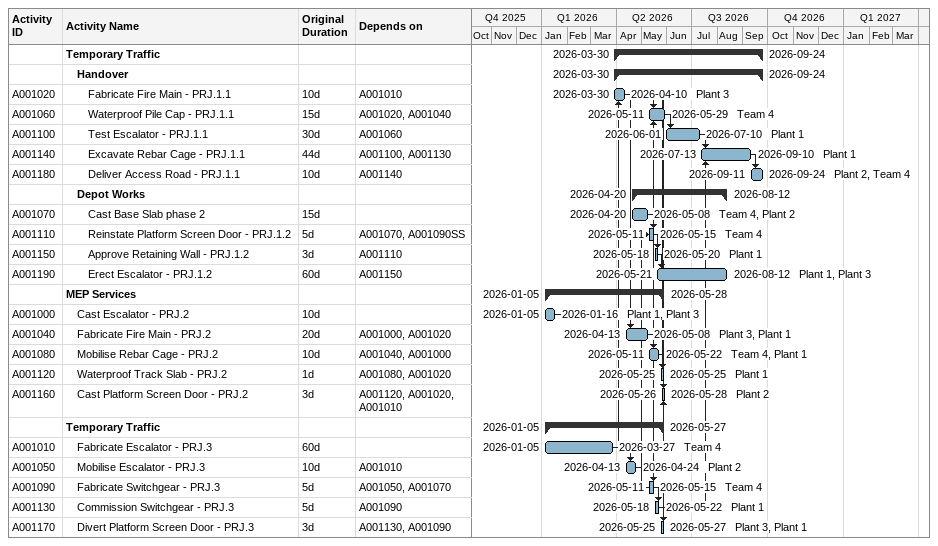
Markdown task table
| ID | Level | Task | Original duration | Start | Finish | Predecessors | Resources |
|---|---|---|---|---|---|---|---|
|  | 1 | **Temporary Traffic** |  | 2026-03-30 | 2026-09-24 |  |  |
|  | 2 | **Handover** |  | 2026-03-30 | 2026-09-24 |  |  |
| A001020 | 3 | Fabricate Fire Main - PRJ.1.1 | 10d | 2026-03-30 | 2026-04-10 | A001010 | Plant 3 |
| A001060 | 3 | Waterproof Pile Cap - PRJ.1.1 | 15d | 2026-05-11 | 2026-05-29 | A001020, A001040 | Team 4 |
| A001100 | 3 | Test Escalator - PRJ.1.1 | 30d | 2026-06-01 | 2026-07-10 | A001060 | Plant 1 |
| A001140 | 3 | Excavate Rebar Cage - PRJ.1.1 | 44d | 2026-07-13 | 2026-09-10 | A001100, A001130 | Plant 1 |
| A001180 | 3 | Deliver Access Road - PRJ.1.1 | 10d | 2026-09-11 | 2026-09-24 | A001140 | Plant 2, Team 4 |
|  | 2 | **Depot Works** |  | 2026-04-20 | 2026-08-12 |  |  |
| A001070 | 3 | Cast Base Slab phase 2 | 15d | 2026-04-20 | 2026-05-08 |  | Team 4, Plant 2 |
| A001110 | 3 | Reinstate Platform Screen Door - PRJ.1.2 | 5d | 2026-05-11 | 2026-05-15 | A001070, A001090SS | Team 4 |
| A001150 | 3 | Approve Retaining Wall - PRJ.1.2 | 3d | 2026-05-18 | 2026-05-20 | A001110 | Plant 1 |
| A001190 | 3 | Erect Escalator - PRJ.1.2 | 60d | 2026-05-21 | 2026-08-12 | A001150 | Plant 1, Plant 3 |
|  | 1 | **MEP Services** |  | 2026-01-05 | 2026-05-28 |  |  |
| A001000 | 2 | Cast Escalator - PRJ.2 | 10d | 2026-01-05 | 2026-01-16 |  | Plant 1, Plant 3 |
| A001040 | 2 | Fabricate Fire Main - PRJ.2 | 20d | 2026-04-13 | 2026-05-08 | A001000, A001020 | Plant 3, Plant 1 |
| A001080 | 2 | Mobilise Rebar Cage - PRJ.2 | 10d | 2026-05-11 | 2026-05-22 | A001040, A001000 | Team 4, Plant 1 |
| A001120 | 2 | Waterproof Track Slab - PRJ.2 | 1d | 2026-05-25 | 2026-05-25 | A001080, A001020 | Plant 1 |
| A001160 | 2 | Cast Platform Screen Door - PRJ.2 | 3d | 2026-05-26 | 2026-05-28 | A001120, A001020, A001010 | Plant 2 |
|  | 1 | **Temporary Traffic** |  | 2026-01-05 | 2026-05-27 |  |  |
| A001010 | 2 | Fabricate Escalator - PRJ.3 | 60d | 2026-01-05 | 2026-03-27 |  | Team 4 |
| A001050 | 2 | Mobilise Escalator - PRJ.3 | 10d | 2026-04-13 | 2026-04-24 | A001010 | Plant 2 |
| A001090 | 2 | Fabricate Switchgear - PRJ.3 | 5d | 2026-05-11 | 2026-05-15 | A001050, A001070 | Team 4 |
| A001130 | 2 | Commission Switchgear - PRJ.3 | 5d | 2026-05-18 | 2026-05-22 | A001090 | Plant 1 |
| A001170 | 2 | Divert Platform Screen Door - PRJ.3 | 3d | 2026-05-25 | 2026-05-27 | A001130, A001090 | Plant 3, Plant 1 |
